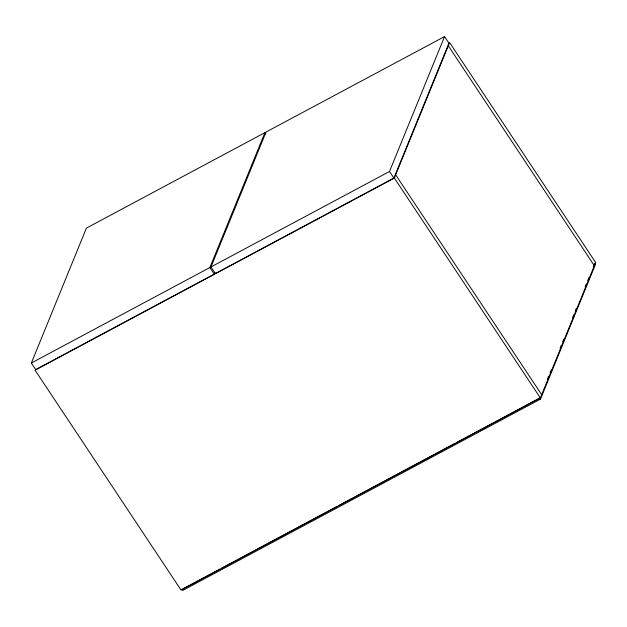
<?xml version="1.0" encoding="UTF-8"?>
<svg xmlns="http://www.w3.org/2000/svg" width="627" height="627" viewBox="0 0 627 627"><rect width="100%" height="100%" fill="white"/><g stroke="black" fill="none" stroke-linecap="round" stroke-linejoin="round"><path stroke-width="0.94" d="M214.983 272.337L214.246 274.148L35.731 369.616L31.35 363.017L86.408 228.11L264.915 132.642L265.887 134.107M31.35 363.017L209.865 267.557L264.915 132.642M210.993 266.945L266.052 132.038L444.559 36.57L448.94 43.169L393.889 178.076L215.374 273.544L210.993 266.945L389.508 171.484L444.559 36.57M394.344 178.044L449.614 42.597L595.65 262.501L540.372 397.949L181.085 590.085L35.057 370.189L394.344 178.044L540.372 397.949M547.52 379.006L548.625 376.286M550.098 372.673L551.204 369.961M560.06 348.259L561.173 345.548M562.646 341.927L563.751 339.215M572.608 317.513L573.713 314.801M575.194 311.188L576.299 308.476M585.156 286.774L586.261 284.062M587.742 280.441L588.847 277.73M593.275 266.875L594.38 264.163M219.92 569.042L181.987 589.325L182.716 590.43L540.498 399.093L595.478 264.359L594.749 263.262M221.644 568.117L337.169 506.342M338.893 505.417L454.418 443.634M456.142 442.717L539.769 397.988L540.498 399.093M448.305 45.818L594.341 265.715M395.653 174.831L541.689 394.728M389.508 171.484L393.889 178.076M209.865 267.557L214.246 274.148"/></g></svg>
